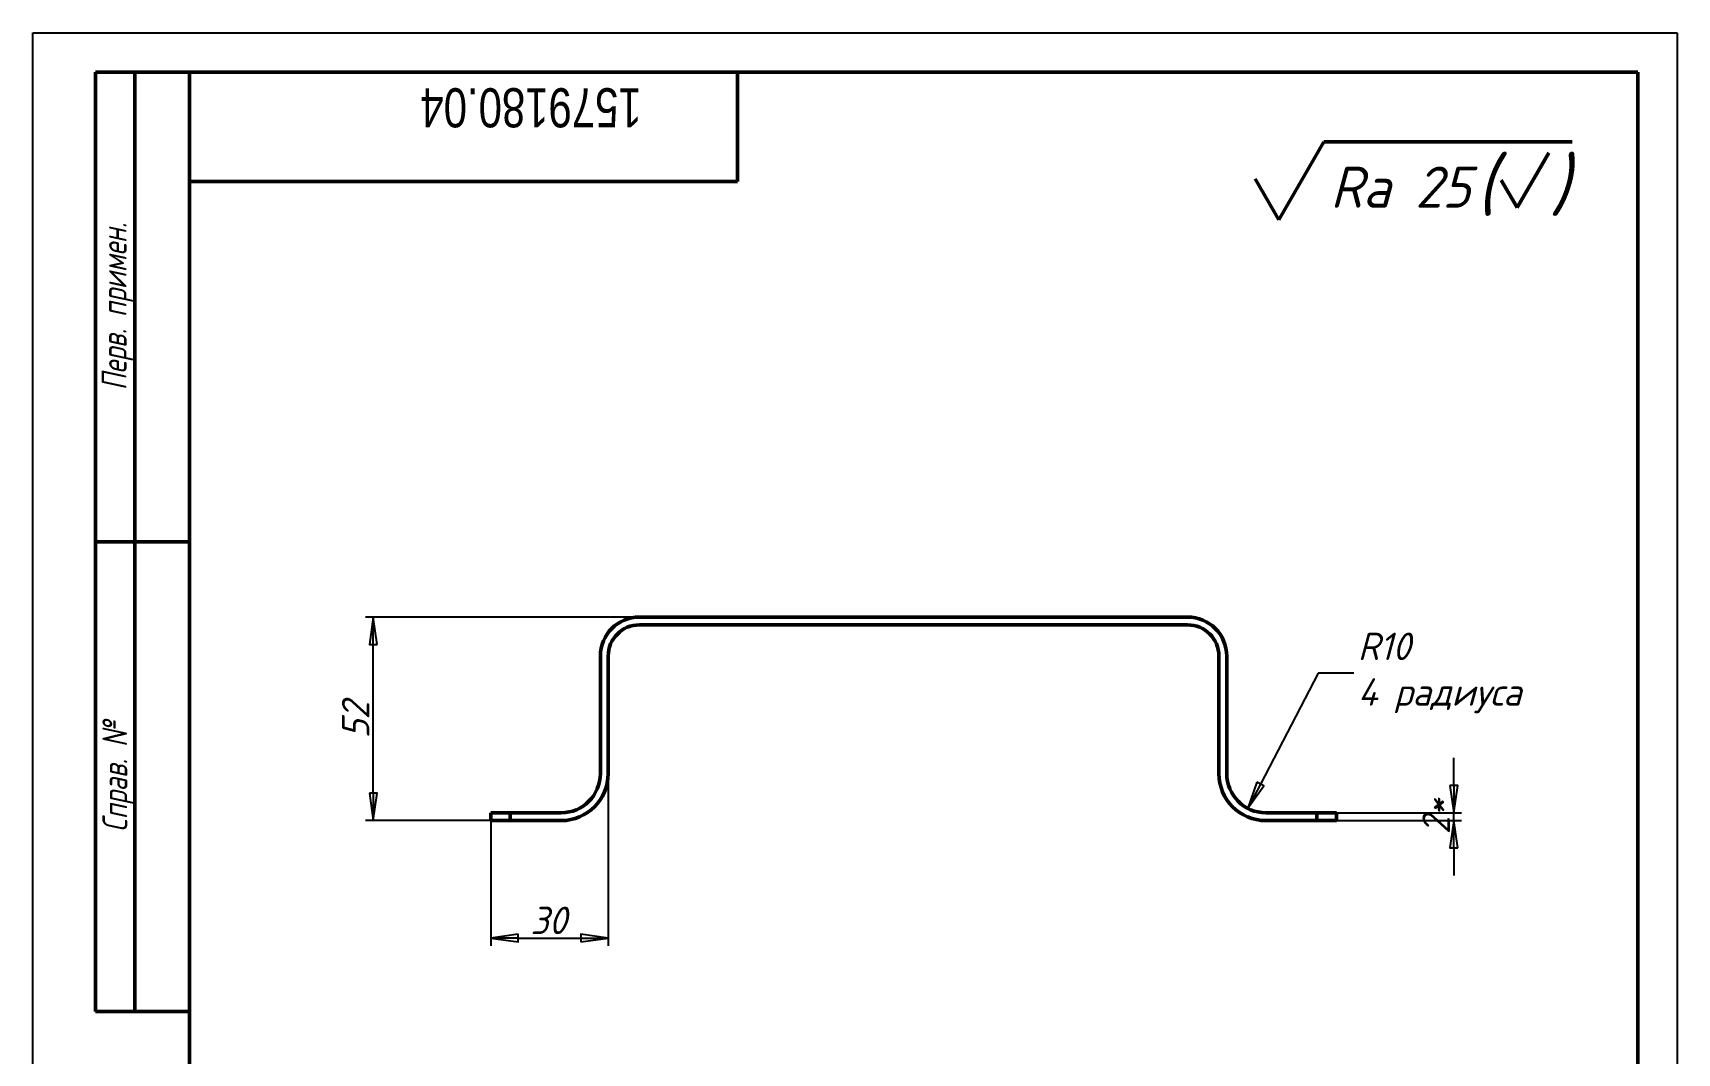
# Model space of a CAD drawing. Header units: millimetres. Extents: x 0 to 1005, y 0 to 594.
# Drawn here: x 0 to 420, y 333.4 to 594 of the extents above; entities that cross this region are included whole.
import ezdxf
from ezdxf.enums import TextEntityAlignment as Align

# ---------------------------------------------------------------- set-up
doc = ezdxf.new("R2018")
doc.units = ezdxf.units.MM
doc.header["$LTSCALE"] = 2
for name, color, linetype, lineweight in [('Видимый контур (ГОСТ)', 7, 'Continuous', 50), ('Кромка (ГОСТ)', 7, 'Continuous', 50), ('Обозначение (ГОСТ)', 7, 'Continuous', 25), ('Размер (ГОСТ)', 7, 'Continuous', 25), ('Эскизная геометрия (ГОСТ)', 7, 'Continuous', 50)]:
    doc.layers.add(name, color=color, linetype=linetype, lineweight=lineweight)
doc.styles.add('Альтернативный текст (ГОСТ)', font='', dxfattribs={"width": 0.8})
doc.styles.add('Обычный текст (ГОСТ)', font='GOST Common Italic.ttf')
doc.styles.add('Стиль текста110', font='GOST Common Italic.ttf', dxfattribs={"width": 0.8})
doc.styles.add('Стиль текста112', font='GOST Common Italic.ttf', dxfattribs={"width": 0.8})
doc.styles.get('Альтернативный текст (ГОСТ)').set_extended_font_data('Arial', italic=True)
doc.dimstyles.new('Обычный (ГОСТ)', dxfattribs={"dimscale": 2, "dimtxt": 3.5, "dimasz": 3.5, "dimexe": 1, "dimexo": 0, "dimgap": 0.5, "dimtad": 1, "dimrnd": 1e-08, "dimtxsty": 'Обычный текст (ГОСТ)', "dimblk": 'Filled-1', "dimcen": 0.09, "dimdle": 15, "dimclrd": 256, "dimclre": 256, "dimclrt": 256, "dimazin": 2, "dimtfac": 0.714286, "dimtdec": 3, "dimtmove": 0, "dimatfit": 3, "dimfxl": 1, "dimtolj": 1, "dimlwd": 25, "dimlwe": 25, "dimarcsym": 0})

# ---------------------------------------------------------------- blocks, each defined once
blk = doc.blocks.new('ГОСТ - Доп. графы 2')
at = {"layer": 'Эскизная геометрия (ГОСТ)'}
for p, q in [((-12, 0), (-12, 120)), ((-12, 120), (0, 120)), ((-7, 0), (-7, 120)), ((-12, 60), (0, 60)), ((0, 0), (-12, 0))]:
    blk.add_line(p, q, dxfattribs=at)
at = {"layer": 'Обозначение (ГОСТ)', "char_height": 3.17, "attachment_point": 5, "rotation": 90, "style": 'Альтернативный текст (ГОСТ)'}
for s, insert, width in [('\\fGOST Common|b0|i1;\\H3.1700;Перв. примен.', (-9.19, 90.05), 60.0143), ('\\fGOST Common|b0|i1;\\H3.1700;Справ. №', (-9.1, 30), 59.9357)]:
    blk.add_mtext(s, dxfattribs=dict(at, insert=insert, width=width))
at = {"layer": 'Обозначение (ГОСТ)', "style": 'Стиль текста112', "width": 0.8}
for tag, p in [('Первичная_применяемость', (-3.65, 90.03)), ('Справочный_номер', (-3.55, 30.02))]:
    blk.add_attdef(tag, text='', height=3.17, rotation=90, dxfattribs=at).set_placement(p, align=Align.MIDDLE_CENTER)
blk = doc.blocks.new('ГОСТ - Доп. графы 3')
at = {"layer": 'Эскизная геометрия (ГОСТ)'}
for p, q in [((0, 0), (70, 0)), ((70, 0), (70, -14)), ((70, -14), (0, -14))]:
    blk.add_line(p, q, dxfattribs=at)
at = {"layer": 'Обозначение (ГОСТ)', "style": 'Стиль текста110', "width": 0.8}
blk.add_attdef('ОБОЗНАЧЕНИЕ', text='', height=5, rotation=180, dxfattribs=at).set_placement((43.62, -4.53), align=Align.MIDDLE_CENTER)
blk = doc.blocks.new('Рамки ГОСТ_ граница 297x210')
at = {"layer": 'Кромка (ГОСТ)', "lineweight": 25}
for p, q in [((0, 0), (0, 297)), ((0, 297), (210, 297)), ((210, 297), (210, 0))]:
    blk.add_line(p, q, dxfattribs=at)
at = {"layer": 'Кромка (ГОСТ)'}
for p, q in [((205, 292), (20, 292)), ((20, 292), (20, 5)), ((205, 5), (205, 292))]:
    blk.add_line(p, q, dxfattribs=at)
blk = doc.blocks.new('Filled-1')
at = {"color": 0}
for p, q in [((0, 0), (-1, 0.143)), ((-1, 0.143), (-1, -0.143)), ((-1, 0), (0, 0)), ((-1, -0.143), (0, 0))]:
    blk.add_line(p, q, dxfattribs=at)
at = {"color": 0, "flags": 128}
blk.add_lwpolyline([(-1, -0.143), (0, 0), (-1, 0.143), (-1, -0.143)], dxfattribs=at)
at = {"color": 0}
blk.add_solid([(-1, -0.143), (0, 0), (-1, 0.143), (-1, -0.143)], dxfattribs=at)
blk = doc.blocks.new('*D9')
at = {"layer": 'Defpoints', "color": 0, "linetype": 'Continuous', "transparency": 16777216}
for p in [(86.95, 444.77), (154.95, 444.77), (116.95, 392.77)]:
    blk.add_point(p, dxfattribs=at)
at = {"layer": 'Размер (ГОСТ)', "linetype": 'Continuous', "lineweight": 25, "transparency": 16777216}
for p, q in [((154.95, 444.77), (84.95, 444.77)), ((86.95, 399.77), (86.95, 437.77)), ((116.95, 392.77), (84.95, 392.77))]:
    blk.add_line(p, q, dxfattribs=at)
at = {"layer": 'Размер (ГОСТ)', "linetype": 'Continuous', "lineweight": 25, "transparency": 16777216, "xscale": 7, "yscale": 7, "zscale": 7}
for p, rotation in [((86.95, 444.77), 90), ((86.95, 392.77), 270)]:
    blk.add_blockref('Filled-1', p, dxfattribs=dict(at, rotation=rotation))
at = {"layer": 'Размер (ГОСТ)', "linetype": 'Continuous', "lineweight": 25, "transparency": 16777216, "insert": (78.95, 413.75), "char_height": 7, "attachment_point": 1, "rotation": 90, "style": 'Обычный текст (ГОСТ)'}
blk.add_mtext('\\A1;52', dxfattribs=at)
blk = doc.blocks.new('*D10')
at = {"layer": 'Defpoints', "color": 0, "linetype": 'Continuous', "transparency": 16777216}
for p in [(332.95, 394.77), (332.95, 392.77), (362.95, 394.77)]:
    blk.add_point(p, dxfattribs=at)
at = {"layer": 'Размер (ГОСТ)', "linetype": 'Continuous', "lineweight": 25, "transparency": 16777216}
for p, q in [((362.95, 401.77), (362.95, 408.77)), ((332.95, 394.77), (364.95, 394.77)), ((332.95, 392.77), (364.95, 392.77)), ((362.95, 392.77), (362.95, 394.77)), ((362.95, 385.77), (362.95, 378.77))]:
    blk.add_line(p, q, dxfattribs=at)
at = {"layer": 'Размер (ГОСТ)', "linetype": 'Continuous', "lineweight": 25, "transparency": 16777216, "xscale": 7, "yscale": 7, "zscale": 7}
for p, rotation in [((362.95, 394.77), 270), ((362.95, 392.77), 90)]:
    blk.add_blockref('Filled-1', p, dxfattribs=dict(at, rotation=rotation))
at = {"layer": 'Размер (ГОСТ)', "linetype": 'Continuous', "lineweight": 25, "transparency": 16777216, "insert": (354.95, 389.26), "char_height": 7, "attachment_point": 1, "rotation": 90, "style": 'Обычный текст (ГОСТ)'}
blk.add_mtext('\\A1;\\fGOST Common|b0|i1;\\H7.0000;2*', dxfattribs=at)
blk = doc.blocks.new('*D12')
at = {"layer": 'Defpoints', "color": 0, "linetype": 'Continuous', "transparency": 16777216}
for p in [(146.95, 404.77), (116.95, 392.77), (146.95, 362.77)]:
    blk.add_point(p, dxfattribs=at)
at = {"layer": 'Размер (ГОСТ)', "linetype": 'Continuous', "lineweight": 25, "transparency": 16777216}
for p, q in [((146.95, 404.77), (146.95, 360.77)), ((116.95, 392.77), (116.95, 360.77)), ((123.95, 362.77), (139.95, 362.77))]:
    blk.add_line(p, q, dxfattribs=at)
at = {"layer": 'Размер (ГОСТ)', "linetype": 'Continuous', "lineweight": 25, "transparency": 16777216, "xscale": 7, "yscale": 7, "zscale": 7, "rotation": 180}
blk.add_blockref('Filled-1', (116.95, 362.77), dxfattribs=at)
at = {"layer": 'Размер (ГОСТ)', "linetype": 'Continuous', "lineweight": 25, "transparency": 16777216, "xscale": 7, "yscale": 7, "zscale": 7}
blk.add_blockref('Filled-1', (146.95, 362.77), dxfattribs=at)
at = {"layer": 'Размер (ГОСТ)', "linetype": 'Continuous', "lineweight": 25, "transparency": 16777216, "insert": (127.06, 370.77), "char_height": 7, "attachment_point": 1, "style": 'Обычный текст (ГОСТ)'}
blk.add_mtext('\\A1;30', dxfattribs=at)
blk = doc.blocks.new('*D13')
at = {"layer": 'Defpoints', "color": 0, "linetype": 'Continuous', "transparency": 16777216}
for p in [(314.95, 404.77), (310.33, 395.9)]:
    blk.add_point(p, dxfattribs=at)
at = {"layer": 'Размер (ГОСТ)', "linetype": 'Continuous', "lineweight": 25, "transparency": 16777216}
for p, q in [((328.34, 430.4), (313.57, 402.11)), ((337.44, 430.4), (328.34, 430.4))]:
    blk.add_line(p, q, dxfattribs=at)
at = {"layer": 'Размер (ГОСТ)', "linetype": 'Continuous', "lineweight": 25, "transparency": 16777216, "xscale": 7, "yscale": 7, "zscale": 7, "rotation": 242.4340667109606}
blk.add_blockref('Filled-1', (310.33, 395.9), dxfattribs=at)
at = {"layer": 'Размер (ГОСТ)', "linetype": 'Continuous', "lineweight": 25, "transparency": 16777216, "insert": (338.44, 440.78), "char_height": 7, "attachment_point": 1, "style": 'Обычный текст (ГОСТ)'}
blk.add_mtext('\\A1;\\fGOST Common|b0|i1;\\H7.0000;R10\\P\\fGOST Common|b0|i1;\\H7.0000;4 радиуса', dxfattribs=at)
blk = doc.blocks.new('Неуказанная шероховатость_1')
at = {"layer": 'Эскизная геометрия (ГОСТ)', "lineweight": 50}
for p, q in [((-8.737, -3.6), (-7.64, -1.7)), ((-7.64, -1.7), (-1.6, -1.7)), ((-2.939, -3.3), (-2.169, -1.967)), ((-9.314, -2.6), (-8.737, -3.6)), ((-3.324, -2.633), (-2.939, -3.3))]:
    blk.add_line(p, q, dxfattribs=at)
at = {"layer": 'Обозначение (ГОСТ)', "attachment_point": 7, "style": 'Обычный текст (ГОСТ)'}
for s, insert, char_height in [('\\A1;\\fGOST Common|b0|i1;\\H1.3000;(', (-3.939, -3.5), 1.3), ('\\A1;\\fGOST Common|b0|i1;\\H1.3000;)', (-2.139, -3.5), 1.3), ('\\A1;\\fGOST Common|b0|i1;\\H1.0000;Ra 25', (-7.486, -3.3), 1)]:
    blk.add_mtext(s, dxfattribs=dict(at, insert=insert, char_height=char_height))

msp = doc.modelspace()

# ---------------------------------------------------------------- linework, layer by layer
at = {"layer": 'Видимый контур (ГОСТ)'}
for p, q in [((294.954, 444.767), (154.954, 444.767)), ((154.954, 442.767), (294.954, 442.767)), ((144.954, 434.767), (144.954, 404.767)), ((146.954, 404.767), (146.954, 434.767)), ((302.954, 434.767), (302.954, 404.767)), ((304.954, 404.767), (304.954, 434.767)), ((116.954, 394.767), (121.954, 394.767)), ((116.954, 392.767), (116.954, 394.767)), ((121.954, 392.767), (116.954, 392.767)), ((121.954, 394.767), (121.954, 392.767)), ((134.954, 394.767), (121.954, 394.767)), ((121.954, 392.767), (134.954, 392.767)), ((327.954, 394.767), (314.954, 394.767)), ((314.954, 392.767), (327.954, 392.767)), ((327.954, 394.767), (332.954, 394.767)), ((327.954, 392.767), (327.954, 394.767)), ((332.954, 392.767), (327.954, 392.767)), ((332.954, 394.767), (332.954, 392.767))]:
    msp.add_line(p, q, dxfattribs=at)
for centre, radius, start, end in [((154.954, 434.767), 10, 90, 180), ((154.954, 434.767), 8, 90, 180), ((294.954, 434.767), 10, 0, 90), ((294.954, 434.767), 8, 0, 90), ((134.954, 404.767), 10, 270, 0), ((134.954, 404.767), 12, 270, 0), ((314.954, 404.767), 12, 180, 270), ((314.954, 404.767), 10, 180, 270)]:
    msp.add_arc(centre, radius, start, end, dxfattribs=at)

# ---------------------------------------------------------------- block references
for name, p, xscale, yscale, zscale in [('Рамки ГОСТ_ граница 297x210', (0, 0), 2, 2, 2), ('Неуказанная шероховатость_1', (410, 584), 10.49999982118607, 10.49999982118607, 10.49999982118607)]:
    msp.add_blockref(name, p, dxfattribs=dict(xscale=xscale, yscale=yscale, zscale=zscale))
ref = msp.add_blockref('ГОСТ - Доп. графы 2', (40, 344), dxfattribs=dict(xscale=2, yscale=2, zscale=2))
lines = msp.add_mtext('\\W0.8000;', dxfattribs={"layer": 'Обозначение (ГОСТ)', "insert": (32.898, 404.033), "char_height": 6.34, "width": 119.6126, "attachment_point": 5, "rotation": 90, "style": 'Стиль текста112'})
ref.add_attrib('Справочный_номер', '', (32.898, 404.033)).embed_mtext(lines)
lines = msp.add_mtext('\\W0.8000;', dxfattribs={"layer": 'Обозначение (ГОСТ)', "insert": (32.699, 524.055), "char_height": 6.34, "width": 119.60896, "attachment_point": 5, "rotation": 90, "style": 'Стиль текста112'})
ref.add_attrib('Первичная_применяемость', '', (32.699, 524.055)).embed_mtext(lines)
ref = msp.add_blockref('ГОСТ - Доп. графы 3', (40, 584), dxfattribs=dict(xscale=2, yscale=2, zscale=2))
lines = msp.add_mtext('\\W0.80000;1579180.04', dxfattribs={"layer": 'Обозначение (ГОСТ)', "insert": (127.247, 574.936), "char_height": 10, "width": 140.24968, "attachment_point": 5, "rotation": 180, "style": 'Стиль текста110'})
ref.add_attrib('ОБОЗНАЧЕНИЕ', '', (127.247, 574.936)).embed_mtext(lines)

# ---------------------------------------------------------------- dimensions: what is measured, and where the dimension line sits
at = {"layer": 'Размер (ГОСТ)', "linetype": 'Continuous', "lineweight": 25}
for base, p2, angle, picture, middle in [((86.954, 444.767), (154.954, 444.767), 90, '*D9', (86.954, 418.767)), ((146.954, 362.767), (146.954, 404.767), 180, '*D12', (131.954, 362.767))]:
    dim = msp.add_linear_dim(base=base, p1=(116.954, 392.767), p2=p2, angle=angle, dimstyle='Обычный (ГОСТ)', override={"dimgap": 0.5, "dimdec": 2, "dimtol": 0, "dimlim": 0, "dimtp": 0, "dimtm": 0, "dimtdec": 3, "dimtofl": 0, "dimatfit": 1}, dxfattribs=at)
    dim.commit()
    dim.dimension.update_dxf_attribs({"geometry": picture, "text_midpoint": middle, "dimtype": 160})
dim = msp.add_radius_dim(center=(314.954, 404.767), mpoint=(310.326, 395.902), text='\\fGOST Common|b0|i1;\\H7.0000;<>\\P\\fGOST Common|b0|i1;\\H7.0000;4 радиуса', dimstyle='Обычный (ГОСТ)', override={"dimgap": 0.5, "dimtad": 0, "dimtih": 1, "dimtoh": 1, "dimdec": 2, "dimlfac": 1, "dimcen": 0, "dimtol": 0, "dimlim": 0, "dimtp": 0, "dimtm": 0, "dimtdec": 3, "dimtofl": 0, "dimtvp": 0}, dxfattribs=at)
dim.commit()
dim.dimension.update_dxf_attribs({"geometry": '*D13', "text_midpoint": (359.962, 430.4), "dimtype": 164})
dim = msp.add_linear_dim(base=(362.954, 394.767), p1=(332.954, 392.767), p2=(332.954, 394.767), angle=90, text='\\fGOST Common|b0|i1;\\H7.0000;<>*', dimstyle='Обычный (ГОСТ)', override={"dimgap": 0.5, "dimdec": 2, "dimtol": 0, "dimlim": 0, "dimtp": 0, "dimtm": 0, "dimtdec": 3, "dimtofl": 1, "dimatfit": 1}, dxfattribs=at)
dim.commit()
dim.dimension.update_dxf_attribs({"geometry": '*D10', "text_midpoint": (362.954, 393.767), "dimtype": 160})

doc.saveas('drawing.dxf')
